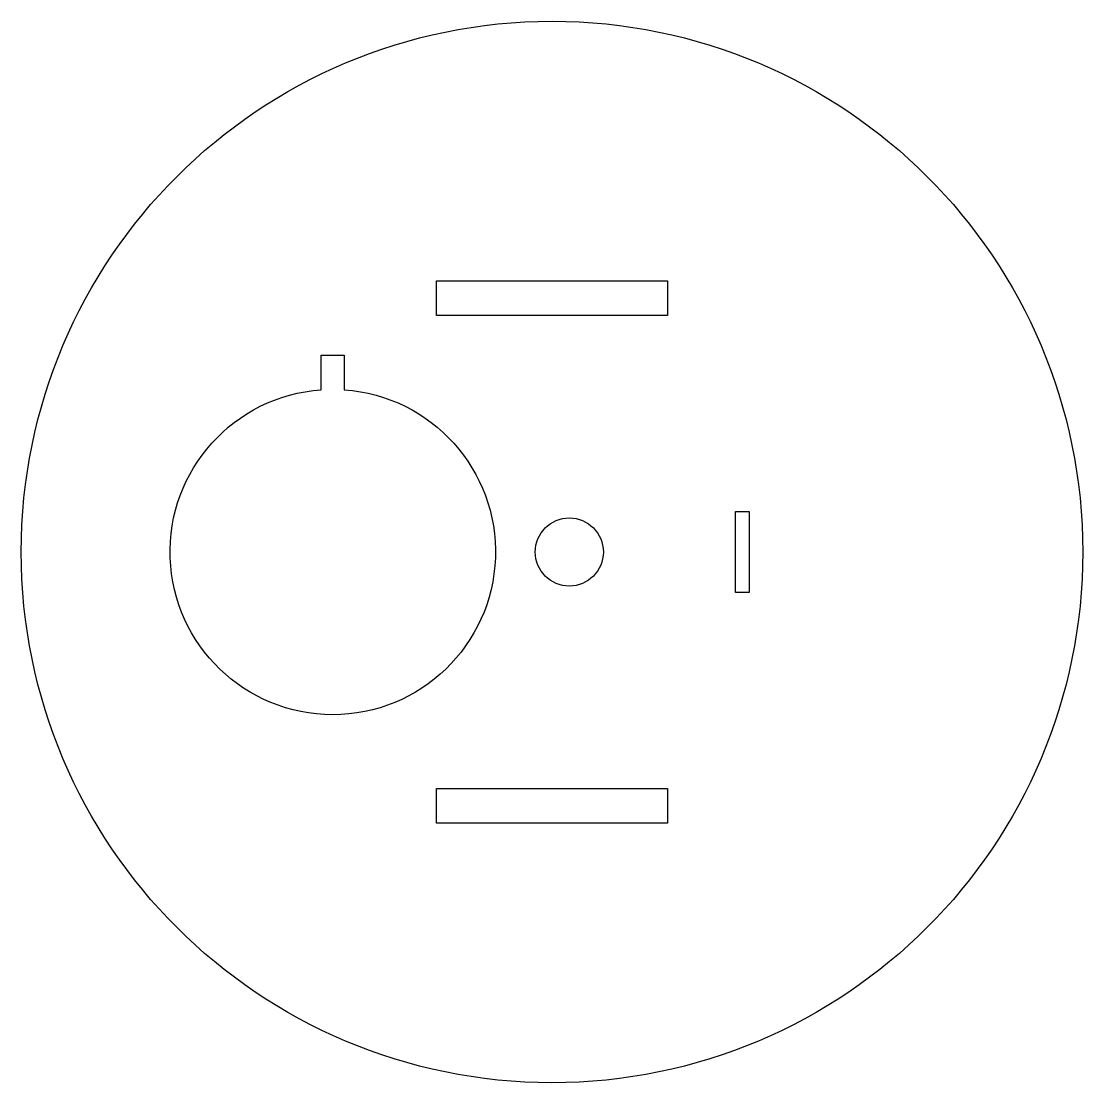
# Model space of a CAD drawing. Header units: millimetres. Extents: x -46 to 46, y -46 to 46.
import ezdxf

# ---------------------------------------------------------------- set-up
doc = ezdxf.new("R2010")
doc.units = ezdxf.units.MM
doc.layers.get('0').update_dxf_attribs({"linetype": 'CONTINUOUS'})

msp = doc.modelspace()

# ---------------------------------------------------------------- linework, layer by layer
for points in [[(10, 23.5), (10, 20.5), (-10, 20.5), (-10, 23.5)], [(17.1, 3.5), (17.1, -3.5), (15.9, -3.5), (15.9, 3.5)], [(10, -20.5), (10, -23.5), (-10, -23.5), (-10, -20.5)]]:
    msp.add_lwpolyline(points, close=True)
msp.add_lwpolyline([(-20, 14.064), (-20, 17.064), (-18, 17.064), (-18, 14.064, -28.164494)], format="xyb", close=True)
for centre, radius in [((0, 0), 46), ((1.5, 0), 2.95)]:
    msp.add_circle(centre, radius)

doc.saveas('drawing.dxf')
